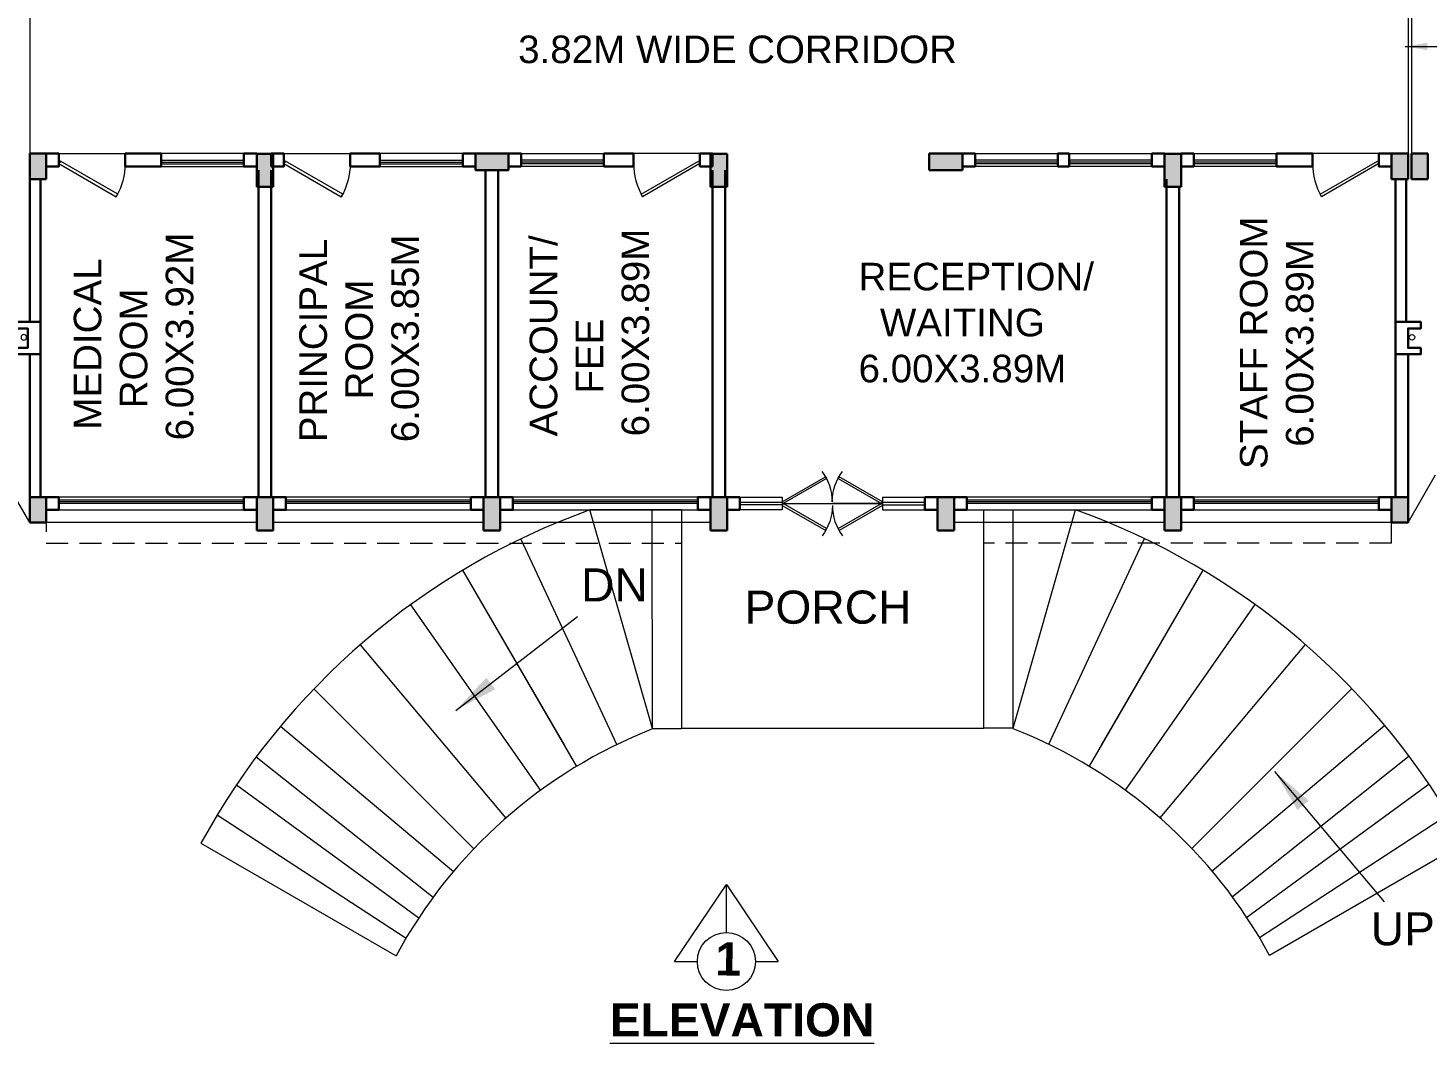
# Model space of a CAD drawing. Header units: millimetres. Extents: x 3614 to 12428, y -844 to 6844.
# Drawn here: x 5493.1 to 5518.48, y -438.67 to -420.27 of the extents above; entities that cross this region are included whole.
import ezdxf

# ---------------------------------------------------------------- set-up
doc = ezdxf.new("R2010")
doc.units = ezdxf.units.MM
doc.header["$LTSCALE"] = 40
doc.header["$MEASUREMENT"] = 0
doc.header["$PDMODE"] = 32
doc.header["$PDSIZE"] = 0.02
doc.linetypes.add('DASHED', pattern=[0.75, 0.5, -0.25])
doc.layers.get('0').update_dxf_attribs({"linetype": 'CONTINUOUS', "lineweight": 20})
doc.layers.get('Defpoints').update_dxf_attribs({"linetype": 'CONTINUOUS', "lineweight": 20})
for name, color, linetype, lineweight in [('CLL LEV.', 15, 'CONTINUOUS', 18), ('Column', 252, 'CONTINUOUS', 30), ('Column Hatch', 253, 'CONTINUOUS', 13), ('Dim', 220, 'CONTINUOUS', 15), ('Door', 54, 'CONTINUOUS', 18), ('EXPANSION JOINT', 248, 'CONTINUOUS', 20), ('Fixture', 44, 'CONTINUOUS', 15), ('Hidden', 30, 'DASHED', 18), ('RAMP', 213, 'CONTINUOUS', 15), ('Stair', 1, 'CONTINUOUS', 15), ('TEXT', 7, 'CONTINUOUS', 20), ('Ventilator', 6, 'DASHED', 18), ('Wall', 7, 'CONTINUOUS', 30), ('Window', 150, 'CONTINUOUS', 15), ('Window-Wall', 7, 'CONTINUOUS', 18)]:
    doc.layers.add(name, color=color, linetype=linetype, lineweight=lineweight)
doc.styles.add('DIM', font='arial.ttf')
doc.styles.add('L120', font='simplex.shx', dxfattribs={"height": 1})
doc.styles.get("Standard").update_dxf_attribs({"font": 'txt.shx', "height": 0.03937})
doc.styles.add('Tabrej', font='GOTHIC.TTF')
doc.styles.add('Tabrej.', font='GOTHIC.TTF', dxfattribs={"height": 1})
doc.dimstyles.new('DIMEN', dxfattribs={"dimtxt": 0.2, "dimasz": 0.25, "dimexe": 0.18, "dimexo": 0.0625, "dimgap": 0.09, "dimtad": 0, "dimdec": 3, "dimzin": 0, "dimdsep": 46, "dimtxsty": 'Tabrej', "dimcen": 0, "dimclrd": 256, "dimclre": 256, "dimclrt": 7, "dimadec": 0, "dimazin": 0, "dimtfac": 1, "dimtdec": 3, "dimtofl": 0, "dimtmove": 0, "dimatfit": 1, "dimfxl": 0, "dimtolj": 1, "dimtzin": 0, "dimlwd": -1, "dimlwe": -1, "dimarcsym": 0})
doc.dimstyles.get("Standard").update_dxf_attribs({"dimtxt": 0.18, "dimasz": 0.18, "dimexe": 0.18, "dimexo": 0.0625, "dimgap": 0.09, "dimtad": 0, "dimtih": 1, "dimtoh": 1, "dimdec": 4, "dimzin": 0, "dimdsep": 46, "dimtxsty": 'Standard', "dimcen": 0.09, "dimadec": 0, "dimazin": 0, "dimtfac": 1, "dimtdec": 4, "dimtofl": 0, "dimtmove": 0, "dimatfit": 3, "dimfxl": 0, "dimtolj": 1, "dimtzin": 0, "dimarcsym": 0})

# ---------------------------------------------------------------- blocks, each defined once
blk = doc.blocks.new('VENT 2')
at = {"layer": 'Ventilator', "linetype": 'Continuous', "ltscale": 0.02}
for p, q in [((0, 0.182), (1.5, 0.182)), ((0, 0.152), (1.5, 0.152))]:
    blk.add_line(p, q, dxfattribs=at)
at = {"layer": 'Window-Wall'}
for p, q in [((0, 0.23), (1.5, 0.23)), ((0, 0), (0, 0.23)), ((0, 0.115), (1.5, 0.115)), ((1.5, 0), (0, 0)), ((1.5, 0.23), (1.5, 0))]:
    blk.add_line(p, q, dxfattribs=at)
blk = doc.blocks.new('*U18')
for p, q in [((0, 0), (0, -6)), ((40, 0), (40, -6))]:
    blk.add_line(p, q)
blk.add_lwpolyline([(0, 0), (34.64, 20), (35.52, 18.48), (0.87, -1.52)], close=True)
blk.add_arc((0, 0), 40, 0, 30)
blk = doc.blocks.new('DOOR1')
at = {"layer": 'Door'}
blk.add_line((0, 0), (1.2, 0), dxfattribs=at)
at = {"layer": 'Door', "xscale": 0.0300000000000013, "yscale": 0.0300000000000013, "zscale": 0.0300000000000013}
blk.add_blockref('*U18', (0, 0.18), dxfattribs=at)
blk = doc.blocks.new('class 1')
at = {"layer": 'Wall'}
for points in [[(0.23, -0.035), (0, -0.035), (0, -0.265), (0.23, -0.265), (0.23, -0.035)], [(0.23, -1.465), (0, -1.465), (0, -2.005), (0.23, -2.005), (0.23, -1.465)], [(0.23, -3.505), (0, -3.505), (0, -3.735), (0.23, -3.735), (0.23, -3.505)]]:
    blk.add_lwpolyline(points, dxfattribs=at)
at = {"layer": 'Wall', "rotation": 270}
for name, p in [('DOOR1', (0, -0.265)), ('VENT 2', (0, -2.005))]:
    blk.add_blockref(name, p, dxfattribs=at)
blk = doc.blocks.new('COLUMN 546')
at = {"layer": 'Column Hatch'}
h = blk.add_hatch(color=0, dxfattribs=at)
h.dxf.hatch_style = 1
h.paths.add_polyline_path([(0, 0), (0.3, 0), (0.3, 0.46), (0, 0.46)])
at = {"layer": 'Column'}
for p, q in [((0.3, 0.46), (0, 0.46)), ((0, 0.46), (0, 0)), ((0.3, 0), (0.3, 0.46)), ((0, 0), (0.3, 0))]:
    blk.add_line(p, q, dxfattribs=at)
blk = doc.blocks.new('windoe 3')
at = {"layer": 'CLL LEV.'}
blk.add_line((3.585, -0.23), (-0.23, -0.23), dxfattribs=at)
at = {"layer": 'Window'}
for p, q in [((3.355, 0.179), (0, 0.179)), ((3.355, 0.149), (0, 0.149))]:
    blk.add_line(p, q, dxfattribs=at)
at = {"layer": 'Window-Wall'}
blk.add_line((3.355, 0.115), (0, 0.115), dxfattribs=at)
at = {"layer": 'Window-Wall', "ltscale": 0.05}
blk.add_lwpolyline([(0, 0), (3.355, 0), (3.355, 0.23), (0, 0.23)], close=True, dxfattribs=at)
blk = doc.blocks.new('Door - Left Hung 36 in.')
at = {"layer": 'Door'}
blk.add_line((0.8, -1.3), (35.9, -1.3), dxfattribs=at)
blk.add_lwpolyline([(0.8, -1.3), (0, 0), (31.2, 18), (31.9, 16.7)], close=True, dxfattribs=at)
blk.add_arc((0, 0), 36, 0, 37.3101, dxfattribs=at)
blk = doc.blocks.new('SHAFT2')
at = {"layer": 'Fixture'}
blk.add_circle((0.302, 0.307), 0.05, dxfattribs=at)
at = {"layer": 'Wall'}
blk.add_lwpolyline([(0, 0.585), (0.46, 0.585), (0.46, 0.47), (0.23, 0.47), (0.23, 0.115), (0.46, 0.115), (0.46, 0), (0, 0), (0, 0.585)], dxfattribs=at)
blk = doc.blocks.new('colm 600')
at = {"layer": 'Column Hatch'}
h = blk.add_hatch(color=0, dxfattribs=at)
h.dxf.hatch_style = 1
h.paths.add_polyline_path([(5460.775, -628.796), (5460.475, -628.796), (5460.475, -629.396), (5460.775, -629.396)])
at = {"layer": 'Column'}
for p, q in [((5460.775, -628.796), (5460.475, -628.796)), ((5460.475, -628.796), (5460.475, -629.396)), ((5460.775, -629.396), (5460.775, -628.796)), ((5460.475, -629.396), (5460.775, -629.396))]:
    blk.add_line(p, q, dxfattribs=at)
blk = doc.blocks.new('*D647')
at = {"layer": 'Defpoints', "color": 0, "ltscale": 0.05, "transparency": 16777216}
for p in [(5491.918, -294.581), (5491.855, -295.181), (5491.918, -295.181)]:
    blk.add_point(p, dxfattribs=at)
at = {"layer": 'Dim', "ltscale": 0.05, "transparency": 16777216}
for p, q in [((5491.855, -294.481), (5491.855, -294.381)), ((5491.855, -294.581), (5491.675, -294.581)), ((5491.855, -295.181), (5491.675, -295.181)), ((5491.855, -295.281), (5491.855, -295.381))]:
    blk.add_line(p, q, dxfattribs=at)
for points in [[(5491.838, -294.481), (5491.872, -294.481), (5491.855, -294.581)], [(5491.838, -295.281), (5491.872, -295.281), (5491.855, -295.181)]]:
    blk.add_solid(points, dxfattribs=at)
at = {"layer": 'Dim', "color": 7, "ltscale": 0.05, "transparency": 16777216, "insert": (5491.855, -294.881), "char_height": 0.2, "attachment_point": 5, "rotation": 90, "style": 'Tabrej'}
blk.add_mtext('\\A1;0.600', dxfattribs=at)
blk = doc.blocks.new('*D648')
at = {"layer": 'Defpoints', "color": 0, "ltscale": 0.05, "transparency": 16777216}
for p in [(5491.318, -295.181), (5492.318, -295.181), (5492.318, -295.595)]:
    blk.add_point(p, dxfattribs=at)
at = {"layer": 'Dim', "ltscale": 0.05, "transparency": 16777216}
for p, q in [((5491.318, -295.244), (5491.318, -295.775)), ((5492.318, -295.244), (5492.318, -295.775)), ((5491.218, -295.595), (5491.118, -295.595)), ((5492.418, -295.595), (5492.518, -295.595))]:
    blk.add_line(p, q, dxfattribs=at)
for points in [[(5491.218, -295.578), (5491.218, -295.612), (5491.318, -295.595)], [(5492.418, -295.578), (5492.418, -295.612), (5492.318, -295.595)]]:
    blk.add_solid(points, dxfattribs=at)
at = {"layer": 'Dim', "color": 7, "ltscale": 0.05, "transparency": 16777216, "insert": (5491.818, -295.595), "char_height": 0.2, "attachment_point": 5, "style": 'Tabrej'}
blk.add_mtext('\\A1;1.000', dxfattribs=at)
blk = doc.blocks.new('PORCH')
at = {"layer": 'RAMP', "ltscale": 0.05}
for p, q in [((-117.091, 51.925), (-118.753, 51.925)), ((-117.621, 47.963), (-118.753, 51.925)), ((-111.611, 51.925), (-109.95, 51.925)), ((-111.081, 47.963), (-109.95, 51.925)), ((-111.081, 47.963), (-111.081, 51.924)), ((-118.268, 47.672), (-120.007, 51.401)), ((-110.435, 47.672), (-108.696, 51.401)), ((-121.063, 50.832), (-119.218, 47.655)), ((-121.063, 50.832), (-118.998, 47.275)), ((-107.64, 50.832), (-109.704, 47.275)), ((-107.64, 50.832), (-109.484, 47.655)), ((-122.008, 50.207), (-119.651, 46.841)), ((-106.695, 50.207), (-109.051, 46.841)), ((-122.919, 49.483), (-120.28, 46.338)), ((-105.784, 49.483), (-108.422, 46.338)), ((-123.76, 48.681), (-120.861, 45.782)), ((-104.942, 48.681), (-107.842, 45.782)), ((-124.363, 48.008), (-121.227, 45.373)), ((-104.339, 48.008), (-107.475, 45.373)), ((-117.621, 47.963), (-117.091, 47.963)), ((-111.081, 47.963), (-111.611, 47.963)), ((-124.803, 47.452), (-121.596, 44.906)), ((-103.899, 47.452), (-107.107, 44.906)), ((-125.164, 46.944), (-121.859, 44.529)), ((-103.538, 46.944), (-106.843, 44.529)), ((-125.513, 46.397), (-122.09, 44.161)), ((-103.189, 46.397), (-106.613, 44.161)), ((-125.807, 45.886), (-122.27, 43.844)), ((-102.895, 45.886), (-106.433, 43.844))]:
    blk.add_line(p, q, dxfattribs=at)
at = {"layer": 'RAMP'}
blk.add_line((-117.621, 47.963), (-117.621, 51.924), dxfattribs=at)
at = {"layer": 'RAMP', "ltscale": 0.05}
for centre, radius, start, end in [((-114.351, 39.644), 13.046, 109.7167, 151.414), ((-114.351, 39.644), 13.046, 28.586, 70.2833), ((-114.34, 39.558), 9.014, 111.3484, 151.6118), ((-114.363, 39.558), 9.014, 28.3882, 68.6516)]:
    blk.add_arc(centre, radius, start, end, dxfattribs=at)
at = {"layer": 'Stair'}
for p, q in [((-117.091, 51.925), (-117.091, 47.965)), ((-111.611, 47.965), (-111.611, 51.925)), ((-117.091, 47.965), (-111.611, 47.965))]:
    blk.add_line(p, q, dxfattribs=at)
at = {"layer": 'Wall'}
blk.add_line((-117.091, 47.965), (-117.091, 47.965), dxfattribs=at)
at = {"layer": 'Wall', "char_height": 0.6, "attachment_point": 1, "style": 'Tabrej.'}
for s, insert in [('{\\fArial|b0|i0|c0|p34;DN}', (-118.914, 50.866)), ('{\\fArial|b0|i0|c0|p34;PORCH}', (-115.95, 50.461)), ('{\\fArial|b0|i0|c0|p34;UP}', (-104.6, 44.625))]:
    blk.add_mtext_dynamic_manual_height_columns(s, width=2.98657, gutter_width=5, heights=[0], dxfattribs=dict(at, insert=insert))
at = {"layer": 'Dim'}
for points, override in [([(-121.186, 48.292), (-118.977, 49.992)], {"dimscale": 40, "dimtxt": 1, "dimasz": 0.02, "dimdec": 2, "dimpost": "'", "dimtxsty": 'L120', "dimtdec": 2, "dimarcsym": 1}), ([(-106.34, 47.176), (-104.357, 44.813)], {"dimscale": 40, "dimtxt": 1, "dimasz": 0.02, "dimgap": 0.09, "dimtad": 0, "dimdec": 2, "dimpost": "'", "dimtxsty": 'L120', "dimtdec": 2, "dimarcsym": 1})]:
    blk.add_leader(points, dimstyle='Standard', override=override, dxfattribs=at)
blk = doc.blocks.new('NEW BILDING')
at = {"layer": 'Door'}
blk.add_line((5470.8556, -300.6962), (5472.6751, -300.696), dxfattribs=at)
at = {"layer": 'EXPANSION JOINT', "linetype": 'ByBlock', "ltscale": 0.05}
for p, q in [((5457.2128, -290.5361), (5457.2128, -294.3511)), ((5482.2028, -290.5361), (5482.2028, -294.3511)), ((5482.2648, -290.5361), (5482.2648, -294.3511))]:
    blk.add_line(p, q, dxfattribs=at)
at = {"layer": 'Hidden', "ltscale": 0.02}
for p, q in [((5457.5128, -300.8111), (5457.5128, -301.4111)), ((5481.9028, -301.4111), (5481.9028, -300.8111)), ((5457.5128, -301.4111), (5469.0239, -301.4111)), ((5481.9028, -301.4111), (5474.5068, -301.4111))]:
    blk.add_line(p, q, dxfattribs=at)
at = {"layer": 'Wall'}
for p, q in [((5461.3628, -294.6511), (5461.3628, -300.5811)), ((5461.5928, -294.6511), (5461.5928, -300.5811)), ((5465.4778, -294.6511), (5465.4778, -300.5811)), ((5465.7078, -294.6511), (5465.7078, -300.5811)), ((5469.5928, -294.6511), (5469.5928, -300.5811)), ((5469.8228, -294.6511), (5469.8228, -300.5811)), ((5457.2128, -294.8111), (5457.2128, -297.4036)), ((5457.4078, -294.8111), (5457.4078, -300.5811)), ((5477.8228, -294.8111), (5477.8228, -300.5811)), ((5481.9728, -294.8111), (5481.9728, -300.5811)), ((5482.1678, -294.8111), (5482.1678, -297.4036)), ((5478.0528, -294.9511), (5478.0528, -300.5811)), ((5457.2128, -297.9886), (5457.2128, -300.5811)), ((5482.2028, -297.9886), (5482.2028, -300.5811))]:
    blk.add_line(p, q, dxfattribs=at)
for points in [[(5457.5128, -294.5811), (5457.5128, -294.3511), (5457.7428, -294.3511), (5457.7428, -294.5811), (5457.5128, -294.5811)], [(5458.9428, -294.5811), (5458.9428, -294.3511), (5459.5978, -294.3511), (5459.5978, -294.5811), (5458.9428, -294.5811)], [(5461.0978, -294.5811), (5461.0978, -294.3511), (5461.3278, -294.3511), (5461.3278, -294.5811), (5461.0978, -294.5811)], [(5474.3528, -294.5811), (5474.3528, -294.3511), (5474.1228, -294.3511), (5474.1228, -294.5811), (5474.3528, -294.5811)], [(5476.0578, -294.5811), (5476.0578, -294.3511), (5475.8528, -294.3511), (5475.8528, -294.5811), (5476.0578, -294.5811)], [(5477.7878, -294.5811), (5477.7878, -294.3511), (5477.5578, -294.3511), (5477.5578, -294.5811), (5477.7878, -294.5811)], [(5478.3178, -294.5811), (5478.3178, -294.3511), (5478.0878, -294.3511), (5478.0878, -294.5811), (5478.3178, -294.5811)], [(5480.4728, -294.5811), (5480.4728, -294.3511), (5479.8178, -294.3511), (5479.8178, -294.5811), (5480.4739, -294.5811)], [(5481.9028, -294.5811), (5481.9028, -294.3511), (5481.6728, -294.3511), (5481.6728, -294.5811), (5481.9028, -294.5811)], [(5457.7428, -300.8111), (5457.7428, -300.5811), (5457.5128, -300.5811), (5457.5128, -300.8111), (5457.7428, -300.8111)], [(5461.3278, -300.8111), (5461.3278, -300.5811), (5461.0978, -300.5811), (5461.0978, -300.8111), (5461.3278, -300.8111)], [(5461.6278, -300.8111), (5461.6278, -300.5811), (5461.8578, -300.5811), (5461.8578, -300.8111), (5461.6278, -300.8111)], [(5465.4428, -300.8111), (5465.4428, -300.5811), (5465.2128, -300.5811), (5465.2128, -300.8111), (5465.4428, -300.8111)], [(5465.7428, -300.8111), (5465.7428, -300.5811), (5465.9728, -300.5811), (5465.9728, -300.8111), (5465.7428, -300.8111)], [(5469.5578, -300.8111), (5469.5578, -300.5811), (5469.3278, -300.5811), (5469.3278, -300.8111), (5469.5578, -300.8111)], [(5469.8578, -300.8111), (5469.8578, -300.5811), (5470.0878, -300.5811), (5470.0878, -300.8111), (5469.8578, -300.8111)], [(5473.6728, -300.8111), (5473.6728, -300.5811), (5473.4428, -300.5811), (5473.4428, -300.8111), (5473.6728, -300.8111)], [(5473.9728, -300.8111), (5473.9728, -300.5811), (5474.2028, -300.5811), (5474.2028, -300.8111), (5473.9728, -300.8111)], [(5477.7878, -300.8111), (5477.7878, -300.5811), (5477.5578, -300.5811), (5477.5578, -300.8111), (5477.7878, -300.8111)], [(5478.0878, -300.8111), (5478.0878, -300.5811), (5478.3178, -300.5811), (5478.3178, -300.8111), (5478.0878, -300.8111)], [(5481.9028, -300.8111), (5481.9028, -300.5811), (5481.6728, -300.5811), (5481.6728, -300.8111), (5481.9028, -300.8111)]]:
    blk.add_lwpolyline(points, dxfattribs=at)
at = {"layer": 'Window', "linetype": 'ByBlock', "ltscale": 0.05}
for p, q in [((5470.0878, -300.6711), (5470.8556, -300.6711)), ((5470.8556, -300.7212), (5470.0878, -300.7211)), ((5472.6751, -300.671), (5473.4428, -300.6711)), ((5472.6751, -300.721), (5473.4428, -300.7211))]:
    blk.add_line(p, q, dxfattribs=at)
at = {"layer": 'Window-Wall', "linetype": 'DASHED', "ltscale": 0.05}
for p, q in [((5457.2128, -301.0411), (5453.5578, -294.6511)), ((5482.2028, -301.0411), (5485.8578, -294.6511))]:
    blk.add_line(p, q, dxfattribs=at)
at = {"layer": 'Window-Wall'}
for p, q in [((5457.7428, -300.5811), (5457.7428, -300.8111)), ((5461.3278, -300.8111), (5461.3278, -300.5811))]:
    blk.add_line(p, q, dxfattribs=at)
at = {"layer": 'Window-Wall', "linetype": 'ByBlock', "ltscale": 0.05}
for p, q in [((5470.0878, -300.5811), (5470.8556, -300.5811)), ((5470.8556, -300.5812), (5470.8556, -300.8112)), ((5472.6751, -300.581), (5472.6751, -300.811)), ((5472.6751, -300.581), (5473.4428, -300.5811)), ((5470.8556, -300.8112), (5470.0878, -300.8111)), ((5472.6751, -300.811), (5473.4428, -300.8111))]:
    blk.add_line(p, q, dxfattribs=at)
at = {"color": 7, "extrusion": (0, 0, -1), "zscale": -1, "rotation": 180}
for p in [(-5457.2128, -294.3511), (-5481.9028, -294.3511), (-5482.2648, -294.3511), (-5457.2128, -300.5811), (-5481.9028, -300.5811)]:
    blk.add_blockref('COLUMN 546', p, dxfattribs=at)
for p in [(0.8528, 334.4446), (9.0828, 334.4446), (17.3128, 334.4447), (0.8528, 328.2146), (4.9678, 328.2146), (9.0828, 328.2146), (13.1978, 328.2146), (17.3128, 328.2146)]:
    blk.add_blockref('colm 600', p)
at = {"linetype": 'ByBlock', "xscale": -1, "rotation": 90}
blk.add_blockref('class 1', (5461.5578, -294.3511), dxfattribs=at)
at = {"rotation": 270}
for p in [(6094.6886, 5166.1239), (6102.9186, 5166.1239)]:
    blk.add_blockref('colm 600', p, dxfattribs=at)
at = {"linetype": 'ByBlock', "rotation": 270}
blk.add_blockref('class 1', (5469.6278, -294.3511), dxfattribs=at)
at = {"linetype": 'ByBlock', "extrusion": (0, 0, -1), "zscale": -1}
blk.add_blockref('SHAFT2', (-5457.4078, -297.9886), dxfattribs=at)
at = {"linetype": 'ByBlock', "extrusion": (0, 0, -1), "xscale": -1, "zscale": -1}
blk.add_blockref('SHAFT2', (-5481.9728, -297.9886), dxfattribs=at)
at = {"layer": 'Door', "extrusion": (0, 0, -1), "xscale": -0.0252777777711346, "yscale": 0.0252777777711346, "zscale": -0.0252777777711346}
blk.add_blockref('Door - Left Hung 36 in.', (-5470.8554, -300.6639), dxfattribs=at)
at = {"layer": 'Door', "xscale": -0.0252777777711346, "yscale": 0.0252777777711346, "zscale": 0.0252777777711346}
blk.add_blockref('Door - Left Hung 36 in.', (5472.6749, -300.6636), dxfattribs=at)
at = {"layer": 'Door', "xscale": -0.0252777777711346, "yscale": 0.0252777777711346, "zscale": 0.0252777777711346, "rotation": 180}
blk.add_blockref('Door - Left Hung 36 in.', (5470.8557, -300.7286), dxfattribs=at)
at = {"layer": 'Door', "extrusion": (0, 0, -1), "xscale": -0.0252777777711346, "yscale": 0.0252777777711346, "zscale": -0.0252777777711346, "rotation": 180}
blk.add_blockref('Door - Left Hung 36 in.', (-5472.6753, -300.7284), dxfattribs=at)
at = {"layer": 'Wall', "xscale": -1, "rotation": 180}
for name, p in [('DOOR1', (5457.7428, -294.3511)), ('VENT 2', (5459.5978, -294.3511))]:
    blk.add_blockref(name, p, dxfattribs=at)
at = {"layer": 'Wall', "rotation": 180}
for name, p in [('VENT 2', (5475.8528, -294.3511)), ('VENT 2', (5477.5578, -294.3511)), ('VENT 2', (5479.8178, -294.3511)), ('DOOR1', (5481.6728, -294.3511))]:
    blk.add_blockref(name, p, dxfattribs=at)
at = {"layer": 'Wall', "linetype": 'ByBlock'}
for p in [(5457.7428, -300.8111), (5461.8578, -300.8111), (5465.9728, -300.8111), (5474.2028, -300.8111), (5478.3178, -300.8111)]:
    blk.add_blockref('windoe 3', p, dxfattribs=at)
at = {"layer": 'Window-Wall', "rotation": 0.0234957996067012}
blk.add_blockref('PORCH', (5586.1437, -352.6885), dxfattribs=at)
at = {"layer": 'TEXT', "char_height": 0.5, "attachment_point": 1, "style": 'Tabrej.'}
for s, insert in [('{\\fArial|b0|i0|c0|p34;3.82M WIDE CORRIDOR}', (5466.0689, -292.2095)), ('{\\fArial|b0|i0|c0|p34;RECEPTION/\\P  WAITING   \\P6.00X3.89M}', (5472.2401, -296.3304))]:
    blk.add_mtext_dynamic_manual_height_columns(s, width=19.989683, gutter_width=5, heights=[0], dxfattribs=dict(at, insert=insert))
at = {"layer": 'TEXT', "char_height": 0.5, "attachment_point": 1, "rotation": 90, "style": 'Tabrej.'}
for s, width, insert in [('\\pi0.7565;{\\fArial|b0|i0|c0|p34;STAFF ROOM\\P\\pi1.16;6.00X3.89M}', 6.007542, (5479.1547, -300.8262)), ('{\\fArial|b0|i0|c0|p34;  MEDICAL\\P    ROOM \\P 6.00X3.92M}', 19.989683, (5458.0121, -299.744)), ('{\\fArial|b0|i0|c0|p34;PRINCIPAL\\P    ROOM  \\P6.00X3.85M}', 19.989683, (5462.101, -299.5836)), ('{\\fArial|b0|i0|c0|p34;ACCOUNT/\\P    FEE   \\P6.00X3.89M}', 19.989683, (5466.277, -299.4782))]:
    blk.add_mtext_dynamic_manual_height_columns(s, width=width, gutter_width=5, heights=[0], dxfattribs=dict(at, insert=insert))
at = {"layer": 'Dim', "ltscale": 0.05}
dim = blk.add_linear_dim(base=(5491.8549, -295.1811), p1=(5491.9178, -294.5811), p2=(5491.9178, -295.1811), angle=90, dimstyle='DIMEN', override={"dimasz": 0.1, "dimgap": 0.5, "dimarcsym": 1}, dxfattribs=at)
dim.commit()
dim.dimension.update_dxf_attribs({"geometry": '*D647', "text_midpoint": (5491.8549, -294.8811), "dimtype": 160})
dim = blk.add_linear_dim(base=(5492.3178, -295.595), p1=(5491.3178, -295.1811), p2=(5492.3178, -295.1811), dimstyle='DIMEN', override={"dimasz": 0.1, "dimgap": 0.5, "dimarcsym": 1}, dxfattribs=at)
dim.commit()
dim.dimension.update_dxf_attribs({"geometry": '*D648', "text_midpoint": (5491.8178, -295.595), "dimtype": 160})
at = {"layer": 'TEXT'}
blk.add_leader([(5482.1516, -292.4077), (5489.1314, -292.4077)], dimstyle='Standard', override={"dimscale": 40, "dimasz": 0.01, "dimgap": 0.09, "dimtad": 0, "dimpost": "'", "dimtxsty": 'L120', "dimarcsym": 1}, dxfattribs=at)

msp = doc.modelspace()

# ---------------------------------------------------------------- linework, layer by layer
at = {"layer": 'TEXT', "ltscale": 0.05}
for p, q in [((5504.8209, -437.1961), (5505.7594, -435.7975)), ((5505.7594, -436.6701), (5505.7594, -435.7975)), ((5505.7594, -435.7975), (5506.698, -437.1961)), ((5504.8209, -437.1961), (5505.2334, -437.1961)), ((5506.2855, -437.1961), (5506.698, -437.1961))]:
    msp.add_line(p, q, dxfattribs=at)
at = {"layer": 'TEXT', "color": 3, "ltscale": 0.05}
msp.add_circle((5505.7594, -437.1961), 0.526, dxfattribs=at)

# ---------------------------------------------------------------- block references
at = {"layer": 'Window-Wall', "xscale": -1, "rotation": 90}
msp.add_blockref('NEW BILDING', (5455.9122, 5060.4747), dxfattribs=at)
at = {"layer": 'Window-Wall'}
msp.add_blockref('NEW BILDING', (35.9156, -128.1962), dxfattribs=at)

# ---------------------------------------------------------------- texts
at = {"layer": 'TEXT', "insert": (5505.5626, -436.848), "char_height": 0.6, "attachment_point": 1, "rotation": 359.4813, "style": 'DIM'}
msp.add_mtext_dynamic_manual_height_columns('{\\fArial|b1|i0|c0|p34;1}', width=20.540561, gutter_width=5, heights=[0], dxfattribs=at)
at = {"layer": 'TEXT', "insert": (5503.6452, -437.9539), "char_height": 0.6, "attachment_point": 1, "style": 'DIM'}
msp.add_mtext_dynamic_manual_height_columns('{\\fArial|b1|i0|c0|p34;\\LELEVATION }', width=20.540561, gutter_width=5, heights=[0], dxfattribs=at)

doc.saveas('drawing.dxf')
